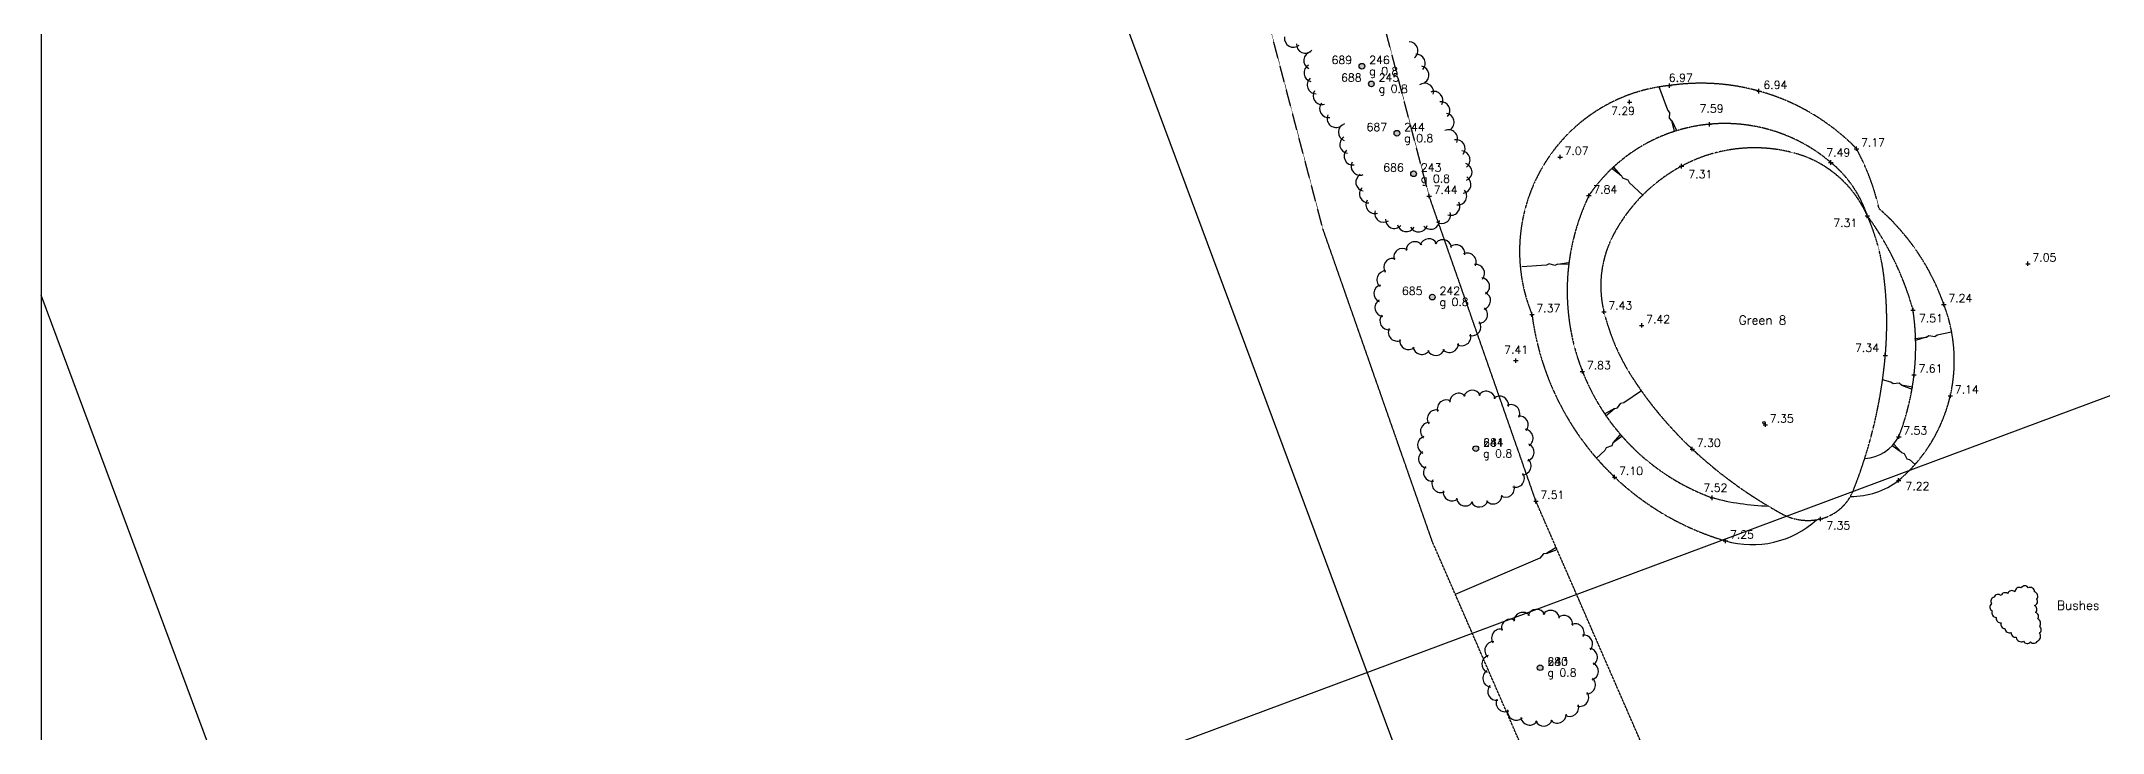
# Model space of a CAD drawing. Extents: x -4000 to 590500, y -6503 to 470250.
# Drawn here: x 0 to 92764, y 93015 to 124105 of the extents above; entities that cross this region are included whole.
import ezdxf
from ezdxf.enums import TextEntityAlignment as Align

# ---------------------------------------------------------------- set-up
doc = ezdxf.new("R2010")
doc.units = 0
doc.header["$LTSCALE"] = 0.0508
doc.linetypes.add('DASHED', pattern=[19.05, 12.7, -6.35])
for name, color, linetype in [('BORDER', 7, 'CONTINUOUS'), ('DETAIL', 5, 'CONTINUOUS'), ('GIRTHTEXT', 4, 'CONTINUOUS'), ('GRID', 253, 'CONTINUOUS'), ('LEVEL', 1, 'CONTINUOUS'), ('OLDNUMBERS', 7, 'CONTINUOUS'), ('TEXT', 7, 'CONTINUOUS'), ('VEGETATION', 3, 'CONTINUOUS')]:
    doc.layers.add(name, color=color, linetype=linetype)
doc.styles.add('ROMANS', font='Romans.shx')

msp = doc.modelspace()

# ---------------------------------------------------------------- hatches: boundary and pattern name
at = {"layer": 'VEGETATION', "linetype": 'Continuous'}
h = msp.add_hatch(color=256, dxfattribs=at)
edge = h.paths.add_edge_path()
edge.add_arc((50059, 164729), 63.7, 0, 360)
edge = h.paths.add_edge_path()
edge.add_arc((52367, 148010), 446, 0, 360)
edge = h.paths.add_edge_path()
edge.add_arc((51242, 159566), 446, 0, 360)
edge = h.paths.add_edge_path()
edge.add_arc((49950, 153655), 446, 0, 360)
edge = h.paths.add_edge_path()
edge.add_arc((68431, 160395), 191, 0, 360)
edge = h.paths.add_edge_path()
edge.add_arc((66522, 160079), 239, 0, 360)
edge = h.paths.add_edge_path()
edge.add_arc((63119, 159412), 127, 0, 360)
edge = h.paths.add_edge_path()
edge.add_arc((60553, 159503), 111, 0, 360)
edge = h.paths.add_edge_path()
edge.add_arc((60899, 159992), 159, 0, 360)
edge = h.paths.add_edge_path()
edge.add_arc((73966, 157734), 239, 0, 360)
edge = h.paths.add_edge_path()
edge.add_arc((77218, 156717), 127, 0, 360)
edge = h.paths.add_edge_path()
edge.add_arc((52017, 141146), 557, 0, 360)
edge = h.paths.add_edge_path()
edge.add_arc((58682, 128346), 159, 0, 360)
edge = h.paths.add_edge_path()
edge.add_arc((59428, 122983), 127, 0, 360)
edge = h.paths.add_edge_path()
edge.add_arc((59852, 122189), 127, 0, 360)
edge = h.paths.add_edge_path()
edge.add_arc((61003, 119968), 127, 0, 360)
h = msp.add_hatch(color=256, dxfattribs=at)
edge = h.paths.add_edge_path()
edge.add_arc((67447, 95938), 127, 0, 360)
edge = h.paths.add_edge_path()
edge.add_arc((64553, 105790), 127, 0, 360)
edge = h.paths.add_edge_path()
edge.add_arc((62594, 112602), 127, 0, 360)
edge = h.paths.add_edge_path()
edge.add_arc((61753, 118146), 127, 0, 360)
edge = h.paths.add_edge_path()
edge.add_arc((76054, 78152), 318, 0, 360)
edge = h.paths.add_edge_path()
edge.add_arc((79442, 73825), 191, 0, 360)
edge = h.paths.add_edge_path()
edge.add_arc((82091, 65750), 318, 0, 360)
edge = h.paths.add_edge_path()
edge.add_arc((85860, 65753), 95.5, 0, 360)
edge = h.paths.add_edge_path()
edge.add_arc((95390, 56944), 127, 0, 360)
edge = h.paths.add_edge_path()
edge.add_arc((143121, 120310), 796, 0, 360)
edge = h.paths.add_edge_path()
edge.add_arc((144697, 113733), 398, 0, 360)
edge = h.paths.add_edge_path()
edge.add_arc((143899, 110021), 159, 0, 360)
edge = h.paths.add_edge_path()
edge.add_arc((148589, 107330), 446, 0, 360)
edge = h.paths.add_edge_path()
edge.add_arc((149945, 94034), 477, 0, 360)
edge = h.paths.add_edge_path()
edge.add_arc((145302, 87809), 111, 0, 360)
edge = h.paths.add_edge_path()
edge.add_arc((149995, 89694), 477, 0, 360)
edge = h.paths.add_edge_path()
edge.add_arc((150326, 86837), 47.7, 0, 360)
edge = h.paths.add_edge_path()
edge.add_arc((150188, 86150), 47.7, 0, 360)
edge = h.paths.add_edge_path()
edge.add_arc((151522, 83595), 79.6, 0, 360)
edge = h.paths.add_edge_path()
edge.add_arc((147474, 74929), 102, 0, 360)
edge = h.paths.add_edge_path()
edge.add_arc((154314, 67894), 191, 0, 360)
edge = h.paths.add_edge_path()
edge.add_arc((150878, 66498), 95.5, 0, 360)
edge = h.paths.add_edge_path()
edge.add_arc((152290, 56804), 127, 0, 360)

# ---------------------------------------------------------------- linework, layer by layer
at = {"layer": 'BORDER', "flags": 128}
msp.add_lwpolyline([(535000, 0), (535000, 465000), (0, 465000), (0, 0)], close=True, dxfattribs=at)
at = {"layer": 'DETAIL', "linetype": 'DASHED', "flags": 128}
for points in [[(126676, 36465), (120546, 38231), (109294, 45079), (103220, 49249), (97026, 55792), (90063, 62905), (82637, 69549), (77885, 80194), (72602, 91181), (67258, 103429), (62455, 117145), (59527, 128270), (56440, 139942), (53161, 152711)], [(135783, 26241), (118518, 33611), (106578, 40879), (99953, 45427), (93424, 52324), (86606, 59289), (78506, 66535), (73348, 78091), (68056, 89097), (62601, 101600), (57670, 115680), (54693, 126995), (51246, 137697), (48768, 145739)]]:
    msp.add_lwpolyline(points, dxfattribs=at)
at = {"layer": 'DETAIL', "flags": 128}
for points in [[(73367, 120537), (73364, 120545), (73274, 120642), (73282, 120908), (73192, 121005), (72801, 122051)], [(71085, 118090), (71091, 118085), (71148, 117965), (71398, 117873), (71455, 117753), (72086, 117176)], [(68232, 114077), (68224, 114076), (68104, 114017), (67852, 114100), (67733, 114041), (66619, 113962)], [(84822, 110802), (84830, 110803), (84940, 110878), (85202, 110832), (85311, 110907), (85963, 111047)], [(83712, 108644), (83704, 108646), (83599, 108727), (83335, 108696), (83230, 108777), (82848, 108883)], [(70797, 107587), (70804, 107592), (70934, 107618), (71084, 107838), (71214, 107864), (72013, 108395)], [(70731, 106045), (70725, 106040), (70668, 105920), (70418, 105828), (70361, 105708), (69982, 105362)], [(83699, 105623), (83705, 105617), (83830, 105574), (83949, 105336), (84075, 105293), (84317, 105081)], [(67739, 101073), (67731, 101069), (67599, 101058), (67426, 100857), (63627, 99234)]]:
    msp.add_lwpolyline(points, dxfattribs=at)
for points in [[(73367, 120537), (73589, 120086), (73495, 120051)], [(71085, 118090), (70750, 118464), (70683, 118391)], [(68232, 114077), (68727, 114162), (68734, 114062)], [(84822, 110802), (84344, 110648), (84323, 110745)], [(83712, 108644), (84181, 108462), (84207, 108559)], [(70797, 107587), (70353, 107352), (70408, 107269)], [(70731, 106045), (71066, 106420), (71133, 106346)], [(83699, 105623), (83290, 105915), (83356, 105990)], [(67739, 101073), (68206, 101256), (68161, 101345)]]:
    msp.add_lwpolyline(points, close=True, dxfattribs=at)
at = {"layer": 'DETAIL', "linetype": 'DASHED'}
msp.add_lwpolyline([(82980, 109977, -0.072803), (81543, 103915, -0.243535), (80061, 102629, -0.18597), (78333, 102856, -0.063137), (74293, 105768, -0.062121), (71572, 109023, -0.083129), (70316, 111945, -0.184731), (70753, 115422, -0.147804), (73809, 118487, -0.190758), (78872, 119079, -0.227279), (82170, 116258, -0.072156), (82906, 113624, -0.053965)], format="xyb", close=True, dxfattribs=at)
at = {"layer": 'DETAIL', "linetype": 'Continuous'}
msp.add_circle((77519, 106953), 50, dxfattribs=at)
at = {"layer": 'DETAIL', "linetype": 'DASHED'}
for centre, radius, start, end in [((74013, 114658), 7492, 95.74795, 202.26479), ((74684, 112416), 9800, 44.41181, 98.34074), ((75753, 113016), 7389, 49.72128, 145.84112), ((72289, 114196), 10680, 12.86168, 28.38995), ((77266, 114657), 5159, 18.07493, 50.75794), ((78553, 112881), 9890, 154.33438, 250.14659), ((71678, 108548), 13021, 15.43021, 36.3074), ((75981, 108886), 10211, 19.37026, 48.84409), ((79051, 109743), 7033, 310.06417, 21.07476), ((79222, 113397), 12245, 187.3987, 253.71713), ((73116, 110389), 11231, 338.7889, 8.31182)]:
    msp.add_arc(centre, radius, start, end, dxfattribs=at)
at = {"layer": 'DETAIL', "linetype": 'Continuous'}
for centre, radius, start, end in [((81935, 107212), 1874, 273.58101, 331.7541), ((81448, 107140), 3502, 269.3565, 307.45505), ((78189, 115044), 11850, 255.35842, 267.73245), ((76993, 105759), 4288, 253.6993, 312.42596)]:
    msp.add_arc(centre, radius, start, end, dxfattribs=at)
at = {"layer": 'GRID', "linetype": 'Continuous', "flags": 128}
for points in [[(0, 73506), (535000, 272716)], [(95312, 0), (0, 255972)], [(41959, 0), (0, 112684)]]:
    msp.add_lwpolyline(points, dxfattribs=at)
at = {"layer": 'LEVEL', "flags": 128}
for points in [[(73162, 122112), (73362, 122112)], [(73262, 122012), (73262, 122212)], [(77193, 121862), (77393, 121862)], [(77293, 121762), (77293, 121962)], [(71375, 121372), (71575, 121372)], [(71475, 121272), (71475, 121472)], [(74964, 120372), (75164, 120372)], [(75064, 120272), (75064, 120472)], [(68246, 118899), (68446, 118899)], [(68346, 118799), (68346, 118999)], [(80530, 118553), (80530, 118753)], [(81585, 119274), (81785, 119274)], [(81685, 119174), (81685, 119374)], [(73709, 118487), (73909, 118487)], [(73809, 118387), (73809, 118587)], [(80430, 118653), (80630, 118653)], [(62355, 117145), (62555, 117145)], [(62455, 117045), (62455, 117245)], [(69539, 117165), (69739, 117165)], [(69639, 117065), (69639, 117265)], [(82071, 116258), (82271, 116258)], [(82170, 116158), (82170, 116358)], [(89297, 114104), (89497, 114104)], [(89397, 114004), (89397, 114204)], [(85514, 112272), (85714, 112272)], [(85614, 112172), (85614, 112372)], [(66980, 111820), (67180, 111820)], [(67080, 111720), (67080, 111920)], [(70216, 111945), (70416, 111945)], [(70316, 111845), (70316, 112045)], [(71917, 111328), (72117, 111328)], [(72017, 111228), (72017, 111428)], [(84129, 112012), (84329, 112012)], [(84229, 111912), (84229, 112112)], [(66253, 109744), (66453, 109744)], [(66353, 109644), (66353, 109844)], [(82880, 109977), (83080, 109977)], [(82980, 109877), (82980, 110077)], [(69250, 109260), (69450, 109260)], [(69350, 109160), (69350, 109360)], [(84174, 109111), (84374, 109111)], [(84274, 109011), (84274, 109211)], [(85806, 108169), (86006, 108169)], [(85906, 108069), (85906, 108269)], [(77481, 106862), (77681, 106862)], [(77581, 106762), (77581, 106962)], [(74193, 105768), (74393, 105768)], [(74293, 105668), (74293, 105868)], [(83486, 106325), (83686, 106325)], [(83586, 106225), (83586, 106425)], [(70699, 104509), (70899, 104509)], [(70799, 104409), (70799, 104609)], [(83478, 104361), (83678, 104361)], [(83578, 104261), (83578, 104461)], [(67158, 103429), (67358, 103429)], [(67258, 103329), (67258, 103529)], [(75094, 103579), (75294, 103579)], [(75194, 103479), (75194, 103679)], [(79961, 102629), (80161, 102629)], [(80061, 102529), (80061, 102729)], [(75689, 101643), (75889, 101643)], [(75789, 101543), (75789, 101743)]]:
    msp.add_lwpolyline(points, dxfattribs=at)
at = {"layer": 'VEGETATION', "linetype": 'Continuous', "flags": 128}
msp.add_lwpolyline([(89410, 99536, 0.520567), (89094, 99536, 0.520567), (88807, 99350, 0.520567), (88477, 99278, 0.520567), (88190, 99178, 0.520567), (87874, 99106, 0.520567), (87759, 98819, 0.520567), (87787, 98489, 0.520567), (87974, 98202, 0.520567), (88190, 97958, 0.520567), (88362, 97700, 0.520567), (88649, 97527, 0.520567), (88864, 97312, 0.520567), (89195, 97125, 0.520567), (89511, 97097, 0.520567), (89841, 97154, 0.520567), (89913, 97484, 0.520567), (89913, 97800, 0.520567), (89841, 98130, 0.520567), (89740, 98417, 0.520567), (89697, 98733, 0.520567), (89798, 99020, 0.520567), (89697, 99350, 0.520567), (89410, 99536)], format="xyb", close=True, dxfattribs=at)
at = {"layer": 'VEGETATION', "linetype": 'Continuous'}
for centre in [(59428, 122983), (59852, 122189), (61003, 119968), (61753, 118146), (62594, 112602), (64553, 105790), (67447, 95938)]:
    msp.add_circle(centre, 127, dxfattribs=at)
for centre, start, end in [((56345, 124233), 170.76118, 310.03291), ((56877, 123973), 177.93698, 317.20871), ((57213, 123239), 103.77223, 243.04396), ((61546, 123682), 308.62712, 87.89885), ((61879, 123119), 315.01162, 94.28335), ((57218, 122682), 118.12383, 257.39556), ((62047, 122588), 300.66001, 79.93174), ((57362, 122143), 132.47544, 271.74717), ((57634, 121657), 146.82704, 286.09877), ((62251, 121817), 346.34406, 125.61579), ((62670, 121450), 331.99245, 111.26418), ((57922, 121071), 140.44255, 279.71428), ((58259, 120628), 154.79416, 294.06589), ((62985, 120990), 317.64085, 96.91258), ((63177, 120467), 303.28924, 82.56097), ((58773, 120017), 109.11011, 248.38184), ((58831, 119463), 123.46171, 262.73344), ((63330, 119723), 335.36413, 114.63586), ((63672, 119283), 321.01252, 100.28425), ((59024, 118940), 137.81332, 277.08505), ((63894, 118772), 306.66091, 85.93264), ((59340, 118482), 152.16492, 291.43666), ((59555, 117769), 120.09004, 259.36177), ((63932, 117667), 277.9577, 57.22943), ((63982, 118222), 292.30931, 71.58104), ((59717, 117236), 134.44165, 273.71338), ((60006, 116760), 148.79325, 288.06498), ((63745, 117142), 263.6061, 42.87783), ((60404, 116370), 163.14486, 302.41659), ((60886, 116091), 177.49646, 316.76819), ((62523, 116052), 220.55128, 359.82301), ((63018, 116309), 234.90289, 14.17462), ((63434, 116679), 249.25449, 28.52622), ((61423, 115940), 191.84807, 331.1198), ((61814, 114692), 40.81867, 180.0904), ((61980, 115927), 206.19967, 345.4714), ((62434, 114827), 24.45503, 163.72676), ((63068, 114782), 8.0914, 147.36313), ((60808, 113939), 73.54594, 212.81767), ((61257, 114388), 57.18231, 196.45404), ((63663, 114560), 351.72776, 130.99949), ((64171, 114179), 335.36413, 114.63586), ((60504, 113382), 89.90958, 229.18131), ((64551, 113671), 319.00049, 98.27222), ((64773, 113076), 302.63685, 81.90858), ((60369, 112761), 106.27322, 245.54495), ((60414, 112128), 122.63685, 261.90858), ((64818, 112443), 286.27322, 65.54495), ((60636, 111533), 139.00049, 278.27222), ((64379, 111266), 253.54594, 32.81767), ((64683, 111823), 269.90958, 49.18131), ((61016, 111025), 155.36413, 294.63586), ((61525, 110645), 171.72776, 310.99949), ((63373, 110512), 220.81867, 0.0904), ((63930, 110817), 237.18231, 16.45404), ((62119, 110423), 188.0914, 327.36313), ((62753, 110377), 204.45503, 343.72676), ((63217, 107576), 57.18231, 196.45404), ((63774, 107880), 40.81867, 180.0904), ((64394, 108015), 24.45503, 163.72676), ((65027, 107969), 8.0914, 147.36313), ((65622, 107748), 351.72776, 130.99949), ((66130, 107367), 335.36413, 114.63586), ((62463, 106569), 89.90958, 229.18131), ((62768, 107127), 73.54594, 212.81767), ((66511, 106859), 319.00049, 98.27222), ((62328, 105949), 106.27322, 245.54495), ((66733, 106264), 302.63685, 81.90858), ((66778, 105631), 286.27322, 65.54495), ((62374, 105316), 122.63685, 261.90858), ((62596, 104721), 139.00049, 278.27222), ((66643, 105011), 269.90958, 49.18131), ((62976, 104213), 155.36413, 294.63586), ((65890, 104004), 237.18231, 16.45404), ((66339, 104453), 253.54594, 32.81767), ((63484, 103832), 171.72776, 310.99949), ((64079, 103611), 188.0914, 327.36313), ((64712, 103565), 204.45503, 343.72676), ((65333, 103700), 220.81867, 0.0904), ((66667, 98027), 40.81867, 180.0904), ((67287, 98162), 24.45503, 163.72676), ((67921, 98117), 8.0914, 147.36313), ((65661, 97274), 73.54594, 212.81767), ((66110, 97723), 57.18231, 196.45404), ((68516, 97895), 351.72776, 130.99949), ((69024, 97515), 335.36413, 114.63586), ((69404, 97007), 319.00049, 98.27222), ((65222, 96097), 106.27322, 245.54495), ((65357, 96717), 89.90958, 229.18131), ((69626, 96412), 302.63685, 81.90858), ((65267, 95464), 122.63685, 261.90858), ((69671, 95779), 286.27322, 65.54495), ((65489, 94869), 139.00049, 278.27222), ((69232, 94601), 253.54594, 32.81767), ((69536, 95158), 269.90958, 49.18131), ((65869, 94361), 155.36413, 294.63586), ((66378, 93980), 171.72776, 310.99949), ((66972, 93758), 188.0914, 327.36313), ((68226, 93848), 220.81867, 0.0904), ((68783, 94152), 237.18231, 16.45404), ((67606, 93713), 204.45503, 343.72676)]:
    msp.add_arc(centre, 400, start, end, dxfattribs=at)

# ---------------------------------------------------------------- texts
at = {"layer": 'GIRTHTEXT', "style": 'ROMANS'}
for p in [(59756, 122583), (60180, 121789), (61330, 119568), (62081, 117746), (62921, 112202), (64881, 105390), (67774, 95538)]:
    msp.add_text('g 0.8', height=360, dxfattribs=at).set_placement(p)
at = {"layer": 'LEVEL', "style": 'ROMANS'}
for s, p in [('6.97', (73235, 122284)), ('6.94', (77493, 121962)), ('7.29', (70637, 120792)), ('7.59', (74622, 120900)), ('7.17', (81885, 119374)), ('7.07', (68546, 118999)), ('7.49', (80323, 118924)), ('7.31', (74116, 117946)), ('7.44', (62655, 117245)), ('7.84', (69839, 117265)), ('7.31', (80638, 115759)), ('7.05', (89597, 114204)), ('7.37', (67280, 111920)), ('7.43', (70516, 112045)), ('7.24', (85814, 112372)), ('7.42', (72217, 111428)), ('7.51', (84493, 111471)), ('7.41', (65826, 110058)), ('7.34', (81619, 110141)), ('7.83', (69550, 109360)), ('7.61', (84474, 109211)), ('7.14', (86106, 108269)), ('7.35', (77781, 106962)), ('7.53', (83786, 106425)), ('7.30', (74493, 105868)), ('7.10', (70999, 104609)), ('7.52', (74795, 103850)), ('7.22', (83885, 103926)), ('7.51', (67458, 103529)), ('7.25', (75989, 101743)), ('7.35', (80325, 102152))]:
    msp.add_text(s, height=360, dxfattribs=at).set_placement(p)
at = {"layer": 'OLDNUMBERS', "style": 'ROMANS'}
for s, p in [('246', (59756, 123083)), ('245', (60180, 122289)), ('244', (61330, 120068)), ('243', (62081, 118246)), ('242', (62921, 112702)), ('241', (64881, 105890)), ('240', (67774, 96038))]:
    msp.add_text(s, height=360, dxfattribs=at).set_placement(p)
at = {"layer": 'TEXT', "style": 'ROMANS'}
for s, p in [('689', (58062, 123083)), ('688', (58486, 122289)), ('687', (59637, 120068)), ('686', (60387, 118246)), ('685', (61227, 112702)), ('684', (64881, 105890)), ('683', (67774, 96038))]:
    msp.add_text(s, height=360, dxfattribs=at).set_placement(p)
for s, p in [('Green 8', (77450, 111568)), ('Bushes', (91659, 98745))]:
    msp.add_text(s, height=400, dxfattribs=at).set_placement(p, align=Align.MIDDLE_CENTER)

doc.saveas('drawing.dxf')
